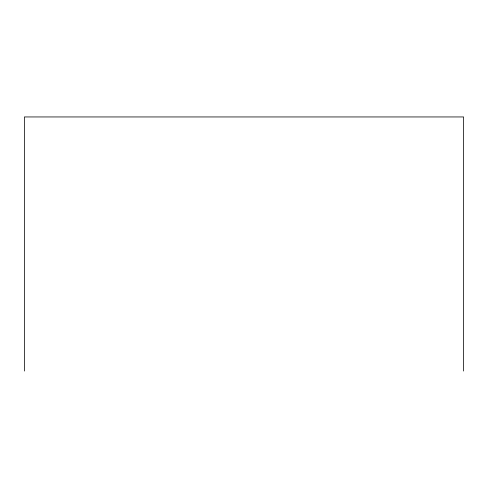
<?xml version="1.0" encoding="UTF-8"?>
<svg xmlns="http://www.w3.org/2000/svg" width="488" height="488" viewBox="0 0 488 488"><rect width="100%" height="100%" fill="white"/><g stroke="black" fill="none" stroke-linecap="round" stroke-linejoin="round"><path stroke-width="0.73" d="M463.6 371.051L463.6 116.949L24.4 116.949L24.4 371.051"/></g></svg>
